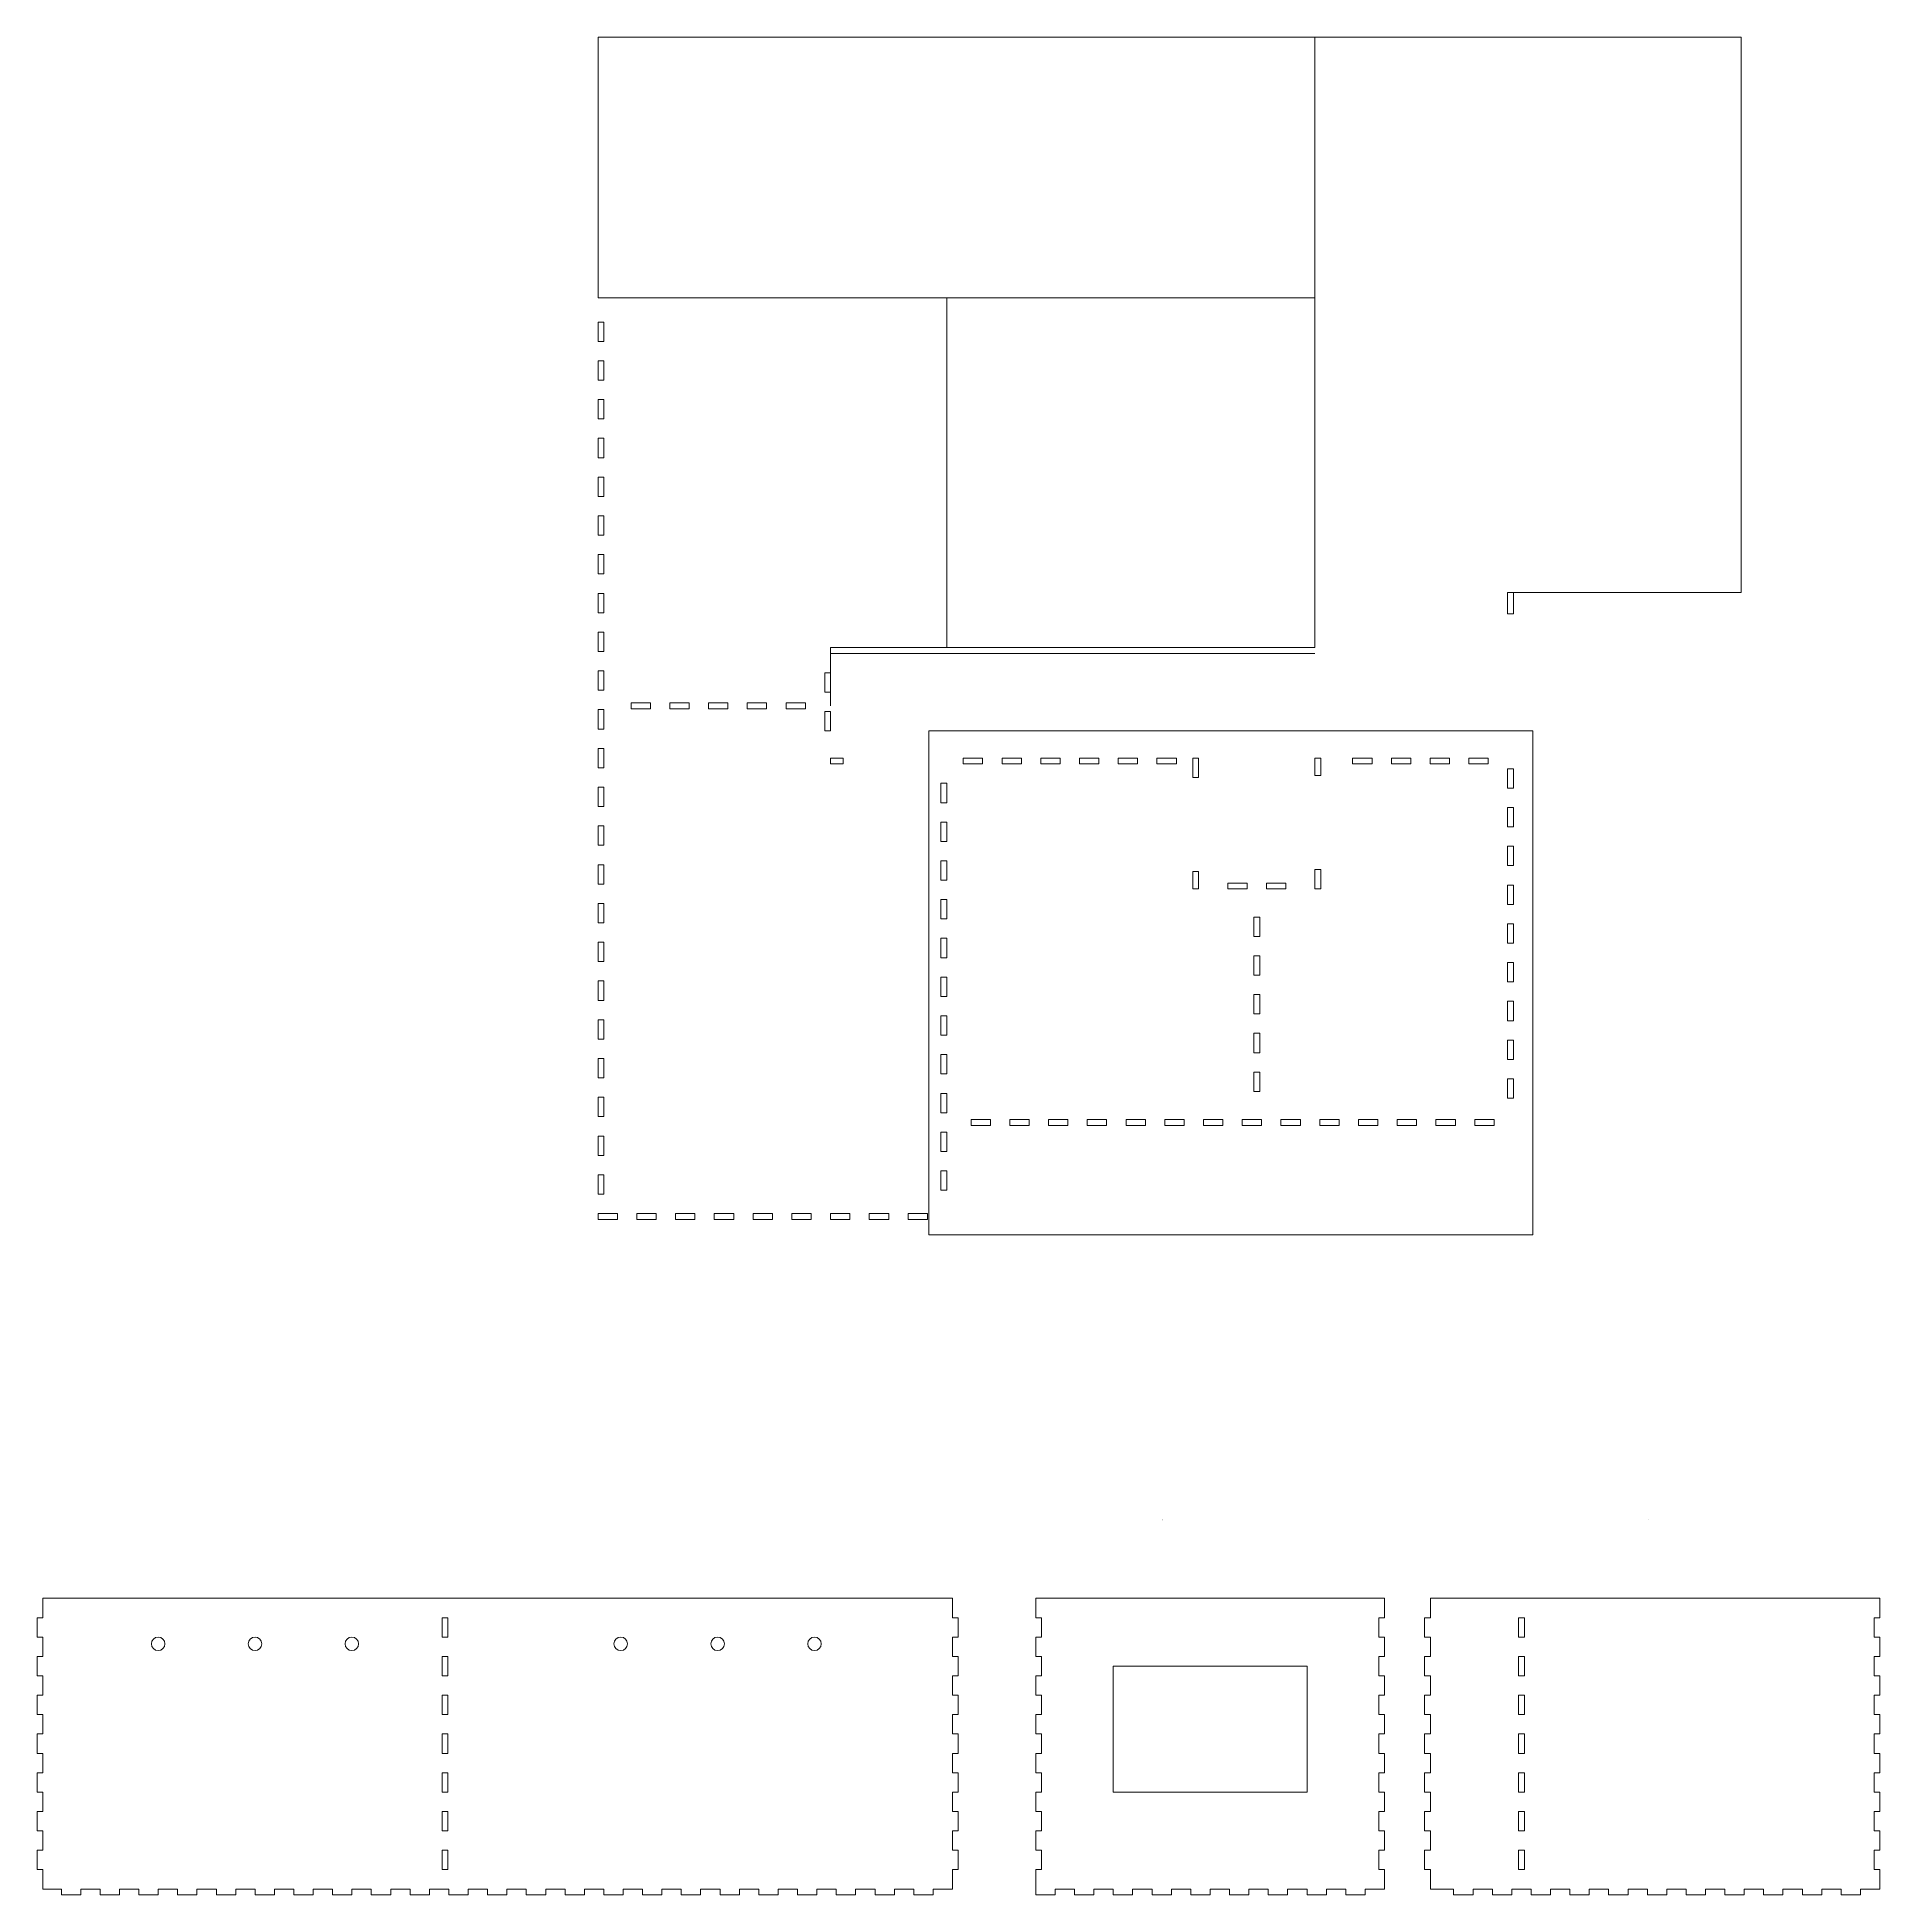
# Model space of a CAD drawing. Header units: millimetres. Extents: x -15307 to -8200, y 7864 to 9694.
# Drawn here: x -12477 to -11526, y 8051 to 9010 of the extents above; entities that cross this region are included whole.
import ezdxf

# ---------------------------------------------------------------- set-up
doc = ezdxf.new("R2010")
doc.units = ezdxf.units.MM
doc.layers.add('A-DETL-THIN', color=151, linetype='Continuous', lineweight=9)
doc.layers.add('G-ANNO-TEXT', color=231, linetype='Continuous', lineweight=9)
doc.styles.add('Arial', font='arial.ttf', dxfattribs={"height": 0.491766})

msp = doc.modelspace()

# ---------------------------------------------------------------- linework, layer by layer
at = {"layer": 'A-DETL-THIN'}
for p, q in [((-11817.26, 9009.97), (-12187.26, 9009.97)), ((-12187.26, 9009.97), (-12187.26, 8875.47)), ((-11817.26, 8694.97), (-11817.26, 9009.97)), ((-11817.26, 9009.97), (-11597.26, 9009.97)), ((-11597.26, 9009.97), (-11597.26, 8723.47)), ((-12187.26, 8875.47), (-11817.26, 8875.47)), ((-12007.26, 8694.97), (-12007.26, 8875.47)), ((-12187.26, 8862.97), (-12184.26, 8862.97)), ((-12187.26, 8852.97), (-12187.26, 8862.97)), ((-12184.26, 8862.97), (-12184.26, 8852.97)), ((-12187.26, 8852.97), (-12184.26, 8852.97)), ((-12187.26, 8842.97), (-12184.26, 8842.97)), ((-12187.26, 8832.97), (-12187.26, 8842.97)), ((-12184.26, 8842.97), (-12184.26, 8832.97)), ((-12187.26, 8832.97), (-12184.26, 8832.97)), ((-12187.26, 8822.97), (-12184.26, 8822.97)), ((-12187.26, 8812.97), (-12187.26, 8822.97)), ((-12184.26, 8822.97), (-12184.26, 8812.97)), ((-12187.26, 8812.97), (-12184.26, 8812.97)), ((-12187.26, 8802.97), (-12184.26, 8802.97)), ((-12187.26, 8792.97), (-12187.26, 8802.97)), ((-12184.26, 8802.97), (-12184.26, 8792.97)), ((-12187.26, 8792.97), (-12184.26, 8792.97)), ((-12187.26, 8782.97), (-12184.26, 8782.97)), ((-12187.26, 8772.97), (-12187.26, 8782.97)), ((-12184.26, 8782.97), (-12184.26, 8772.97)), ((-12187.26, 8772.97), (-12184.26, 8772.97)), ((-12187.26, 8762.97), (-12184.26, 8762.97)), ((-12187.26, 8752.97), (-12187.26, 8762.97)), ((-12184.26, 8762.97), (-12184.26, 8752.97)), ((-12187.26, 8752.97), (-12184.26, 8752.97)), ((-12187.26, 8742.97), (-12184.26, 8742.97)), ((-12187.26, 8732.97), (-12187.26, 8742.97)), ((-12184.26, 8742.97), (-12184.26, 8732.97)), ((-12187.26, 8732.97), (-12184.26, 8732.97)), ((-12187.26, 8722.97), (-12184.26, 8722.97)), ((-12187.26, 8712.97), (-12187.26, 8722.97)), ((-12184.26, 8722.97), (-12184.26, 8712.97)), ((-11717.76, 8723.47), (-11714.76, 8723.47)), ((-11717.76, 8712.47), (-11717.76, 8723.47)), ((-11714.76, 8723.47), (-11597.26, 8723.47)), ((-11714.76, 8723.47), (-11714.76, 8712.47)), ((-12187.26, 8712.97), (-12184.26, 8712.97)), ((-11717.76, 8712.47), (-11714.76, 8712.47)), ((-12187.26, 8702.97), (-12184.26, 8702.97)), ((-12187.26, 8692.97), (-12187.26, 8702.97)), ((-12184.26, 8702.97), (-12184.26, 8692.97)), ((-12067.26, 8664.97), (-12067.26, 8694.97)), ((-12067.26, 8694.97), (-11817.26, 8694.97)), ((-12187.26, 8692.97), (-12184.26, 8692.97)), ((-12067.26, 8691.97), (-11817.26, 8691.97)), ((-12187.26, 8682.97), (-12184.26, 8682.97)), ((-12187.26, 8672.97), (-12187.26, 8682.97)), ((-12184.26, 8682.97), (-12184.26, 8672.97)), ((-12070.26, 8681.97), (-12067.26, 8681.97)), ((-12070.26, 8671.97), (-12070.26, 8681.97)), ((-12067.26, 8681.97), (-12067.26, 8671.97)), ((-12187.26, 8672.97), (-12184.26, 8672.97)), ((-12170.26, 8666.47), (-12170.26, 8663.47)), ((-12170.26, 8666.47), (-12160.26, 8666.47)), ((-12160.26, 8666.47), (-12160.26, 8663.47)), ((-12150.26, 8666.47), (-12150.26, 8663.47)), ((-12150.26, 8666.47), (-12140.26, 8666.47)), ((-12140.26, 8666.47), (-12140.26, 8663.47)), ((-12130.26, 8666.47), (-12130.26, 8663.47)), ((-12130.26, 8666.47), (-12120.26, 8666.47)), ((-12120.26, 8666.47), (-12120.26, 8663.47)), ((-12110.26, 8666.47), (-12110.26, 8663.47)), ((-12110.26, 8666.47), (-12100.26, 8666.47)), ((-12100.26, 8666.47), (-12100.26, 8663.47)), ((-12090.26, 8666.47), (-12090.26, 8663.47)), ((-12090.26, 8666.47), (-12080.26, 8666.47)), ((-12080.26, 8666.47), (-12080.26, 8663.47)), ((-12070.26, 8671.97), (-12067.26, 8671.97)), ((-12187.26, 8662.97), (-12184.26, 8662.97)), ((-12187.26, 8652.97), (-12187.26, 8662.97)), ((-12184.26, 8662.97), (-12184.26, 8652.97)), ((-12160.26, 8663.47), (-12170.26, 8663.47)), ((-12140.26, 8663.47), (-12150.26, 8663.47)), ((-12120.26, 8663.47), (-12130.26, 8663.47)), ((-12100.26, 8663.47), (-12110.26, 8663.47)), ((-12080.26, 8663.47), (-12090.26, 8663.47)), ((-12070.26, 8661.97), (-12067.26, 8661.97)), ((-12070.26, 8651.97), (-12070.26, 8661.97)), ((-12067.26, 8661.97), (-12067.26, 8651.97)), ((-12187.26, 8652.97), (-12184.26, 8652.97)), ((-12070.26, 8651.97), (-12067.26, 8651.97)), ((-12016.49, 8651.97), (-11704.76, 8651.97)), ((-12016.49, 8391.97), (-12016.49, 8651.97)), ((-11704.76, 8651.97), (-11704.76, 8391.97)), ((-12187.26, 8642.97), (-12184.26, 8642.97)), ((-12187.26, 8632.97), (-12187.26, 8642.97)), ((-12184.26, 8642.97), (-12184.26, 8632.97)), ((-12067.26, 8637.97), (-12060.76, 8637.97)), ((-12067.26, 8637.97), (-12067.26, 8634.97)), ((-12060.76, 8637.97), (-12060.76, 8634.97)), ((-11998.76, 8637.97), (-11998.76, 8634.97)), ((-11998.76, 8637.97), (-11988.76, 8637.97)), ((-11988.76, 8637.97), (-11988.76, 8634.97)), ((-11978.76, 8637.97), (-11978.76, 8634.97)), ((-11978.76, 8637.97), (-11968.76, 8637.97)), ((-11968.76, 8637.97), (-11968.76, 8634.97)), ((-11958.76, 8637.97), (-11958.76, 8634.97)), ((-11958.76, 8637.97), (-11948.76, 8637.97)), ((-11948.76, 8637.97), (-11948.76, 8634.97)), ((-11938.76, 8637.97), (-11938.76, 8634.97)), ((-11938.76, 8637.97), (-11928.76, 8637.97)), ((-11928.76, 8637.97), (-11928.76, 8634.97)), ((-11918.76, 8637.97), (-11918.76, 8634.97)), ((-11918.76, 8637.97), (-11908.76, 8637.97)), ((-11908.76, 8637.97), (-11908.76, 8634.97)), ((-11898.76, 8637.97), (-11898.76, 8634.97)), ((-11898.76, 8637.97), (-11888.76, 8637.97)), ((-11888.76, 8637.97), (-11888.76, 8634.97)), ((-11880.26, 8637.97), (-11880.26, 8627.97)), ((-11880.26, 8637.97), (-11877.26, 8637.97)), ((-11877.26, 8637.97), (-11877.26, 8627.97)), ((-11817.26, 8637.97), (-11817.26, 8628.97)), ((-11817.26, 8637.97), (-11814.26, 8637.97)), ((-11814.26, 8637.97), (-11814.26, 8628.97)), ((-11797.76, 8637.97), (-11797.76, 8634.97)), ((-11797.76, 8637.97), (-11787.76, 8637.97)), ((-11787.76, 8637.97), (-11787.76, 8634.97)), ((-11777.76, 8637.97), (-11777.76, 8634.97)), ((-11777.76, 8637.97), (-11767.76, 8637.97)), ((-11767.76, 8637.97), (-11767.76, 8634.97)), ((-11757.76, 8637.97), (-11757.76, 8634.97)), ((-11757.76, 8637.97), (-11747.76, 8637.97)), ((-11747.76, 8637.97), (-11747.76, 8634.97)), ((-11737.76, 8637.97), (-11737.76, 8634.97)), ((-11737.76, 8637.97), (-11727.76, 8637.97)), ((-11727.76, 8637.97), (-11727.76, 8634.97)), ((-12187.26, 8632.97), (-12184.26, 8632.97)), ((-12067.26, 8634.97), (-12060.76, 8634.97)), ((-11988.76, 8634.97), (-11998.76, 8634.97)), ((-11968.76, 8634.97), (-11978.76, 8634.97)), ((-11948.76, 8634.97), (-11958.76, 8634.97)), ((-11928.76, 8634.97), (-11938.76, 8634.97)), ((-11908.76, 8634.97), (-11918.76, 8634.97)), ((-11888.76, 8634.97), (-11898.76, 8634.97)), ((-11880.26, 8627.97), (-11877.26, 8627.97)), ((-11814.26, 8628.97), (-11817.26, 8628.97)), ((-11787.76, 8634.97), (-11797.76, 8634.97)), ((-11767.76, 8634.97), (-11777.76, 8634.97)), ((-11747.76, 8634.97), (-11757.76, 8634.97)), ((-11727.76, 8634.97), (-11737.76, 8634.97)), ((-11717.76, 8632.47), (-11714.76, 8632.47)), ((-11717.76, 8622.47), (-11717.76, 8632.47)), ((-11714.76, 8632.47), (-11714.76, 8622.47)), ((-12187.26, 8622.97), (-12184.26, 8622.97)), ((-12187.26, 8612.97), (-12187.26, 8622.97)), ((-12184.26, 8622.97), (-12184.26, 8612.97)), ((-12010.26, 8624.97), (-12007.26, 8624.97)), ((-12010.26, 8614.97), (-12010.26, 8624.97)), ((-12007.26, 8624.97), (-12007.26, 8614.97)), ((-11717.76, 8622.47), (-11714.76, 8622.47)), ((-12187.26, 8612.97), (-12184.26, 8612.97)), ((-12010.26, 8614.97), (-12007.26, 8614.97)), ((-11717.76, 8612.47), (-11714.76, 8612.47)), ((-11717.76, 8602.47), (-11717.76, 8612.47)), ((-11714.76, 8612.47), (-11714.76, 8602.47)), ((-12187.26, 8602.97), (-12184.26, 8602.97)), ((-12187.26, 8592.97), (-12187.26, 8602.97)), ((-12184.26, 8602.97), (-12184.26, 8592.97)), ((-12010.26, 8604.97), (-12007.26, 8604.97)), ((-12010.26, 8594.97), (-12010.26, 8604.97)), ((-12007.26, 8604.97), (-12007.26, 8594.97)), ((-11717.76, 8602.47), (-11714.76, 8602.47)), ((-12187.26, 8592.97), (-12184.26, 8592.97)), ((-12010.26, 8594.97), (-12007.26, 8594.97)), ((-11717.76, 8592.47), (-11714.76, 8592.47)), ((-11717.76, 8582.47), (-11717.76, 8592.47)), ((-11714.76, 8592.47), (-11714.76, 8582.47)), ((-12187.26, 8582.97), (-12184.26, 8582.97)), ((-12187.26, 8572.97), (-12187.26, 8582.97)), ((-12184.26, 8582.97), (-12184.26, 8572.97)), ((-12010.26, 8584.97), (-12007.26, 8584.97)), ((-12010.26, 8574.97), (-12010.26, 8584.97)), ((-12007.26, 8584.97), (-12007.26, 8574.97)), ((-11880.26, 8570.47), (-11880.26, 8579.47)), ((-11880.26, 8579.47), (-11877.26, 8579.47)), ((-11877.26, 8579.47), (-11877.26, 8570.47)), ((-11814.26, 8580.47), (-11817.26, 8580.47)), ((-11817.26, 8580.47), (-11817.26, 8570.47)), ((-11814.26, 8570.47), (-11814.26, 8580.47)), ((-11717.76, 8582.47), (-11714.76, 8582.47)), ((-12187.26, 8572.97), (-12184.26, 8572.97)), ((-12010.26, 8574.97), (-12007.26, 8574.97)), ((-11877.26, 8570.47), (-11880.26, 8570.47)), ((-11862.26, 8573.47), (-11862.26, 8570.47)), ((-11862.26, 8573.47), (-11852.26, 8573.47)), ((-11852.26, 8570.47), (-11862.26, 8570.47)), ((-11852.26, 8573.47), (-11852.26, 8570.47)), ((-11842.26, 8573.47), (-11842.26, 8570.47)), ((-11842.26, 8573.47), (-11832.26, 8573.47)), ((-11832.26, 8570.47), (-11842.26, 8570.47)), ((-11832.26, 8573.47), (-11832.26, 8570.47)), ((-11817.26, 8570.47), (-11814.26, 8570.47)), ((-11717.76, 8572.47), (-11714.76, 8572.47)), ((-11717.76, 8562.47), (-11717.76, 8572.47)), ((-11714.76, 8572.47), (-11714.76, 8562.47)), ((-12187.26, 8562.97), (-12184.26, 8562.97)), ((-12187.26, 8552.97), (-12187.26, 8562.97)), ((-12184.26, 8562.97), (-12184.26, 8552.97)), ((-12010.26, 8564.97), (-12007.26, 8564.97)), ((-12010.26, 8554.97), (-12010.26, 8564.97)), ((-12007.26, 8564.97), (-12007.26, 8554.97)), ((-11717.76, 8562.47), (-11714.76, 8562.47)), ((-12187.26, 8552.97), (-12184.26, 8552.97)), ((-12010.26, 8554.97), (-12007.26, 8554.97)), ((-11848.76, 8555.97), (-11845.76, 8555.97)), ((-11848.76, 8545.97), (-11848.76, 8555.97)), ((-11845.76, 8555.97), (-11845.76, 8545.97)), ((-11717.76, 8552.47), (-11714.76, 8552.47)), ((-11717.76, 8542.47), (-11717.76, 8552.47)), ((-11714.76, 8552.47), (-11714.76, 8542.47)), ((-12187.26, 8542.97), (-12184.26, 8542.97)), ((-12187.26, 8532.97), (-12187.26, 8542.97)), ((-12184.26, 8542.97), (-12184.26, 8532.97)), ((-12010.26, 8544.97), (-12007.26, 8544.97)), ((-12010.26, 8534.97), (-12010.26, 8544.97)), ((-12007.26, 8544.97), (-12007.26, 8534.97)), ((-11848.76, 8545.97), (-11845.76, 8545.97)), ((-11717.76, 8542.47), (-11714.76, 8542.47)), ((-12187.26, 8532.97), (-12184.26, 8532.97)), ((-12010.26, 8534.97), (-12007.26, 8534.97)), ((-11848.76, 8535.97), (-11845.76, 8535.97)), ((-11848.76, 8525.97), (-11848.76, 8535.97)), ((-11845.76, 8535.97), (-11845.76, 8525.97)), ((-11717.76, 8532.47), (-11714.76, 8532.47)), ((-11717.76, 8522.47), (-11717.76, 8532.47)), ((-11714.76, 8532.47), (-11714.76, 8522.47)), ((-12187.26, 8522.97), (-12184.26, 8522.97)), ((-12187.26, 8512.97), (-12187.26, 8522.97)), ((-12184.26, 8522.97), (-12184.26, 8512.97)), ((-12010.26, 8524.97), (-12007.26, 8524.97)), ((-12010.26, 8514.97), (-12010.26, 8524.97)), ((-12007.26, 8524.97), (-12007.26, 8514.97)), ((-11848.76, 8525.97), (-11845.76, 8525.97)), ((-11717.76, 8522.47), (-11714.76, 8522.47)), ((-12187.26, 8512.97), (-12184.26, 8512.97)), ((-12010.26, 8514.97), (-12007.26, 8514.97)), ((-11848.76, 8515.97), (-11845.76, 8515.97)), ((-11848.76, 8505.97), (-11848.76, 8515.97)), ((-11845.76, 8515.97), (-11845.76, 8505.97)), ((-11717.76, 8512.47), (-11714.76, 8512.47)), ((-11717.76, 8502.47), (-11717.76, 8512.47)), ((-11714.76, 8512.47), (-11714.76, 8502.47)), ((-12187.26, 8502.97), (-12184.26, 8502.97)), ((-12187.26, 8492.97), (-12187.26, 8502.97)), ((-12184.26, 8502.97), (-12184.26, 8492.97)), ((-12010.26, 8504.97), (-12007.26, 8504.97)), ((-12010.26, 8494.97), (-12010.26, 8504.97)), ((-12007.26, 8504.97), (-12007.26, 8494.97)), ((-11848.76, 8505.97), (-11845.76, 8505.97)), ((-11717.76, 8502.47), (-11714.76, 8502.47)), ((-12187.26, 8492.97), (-12184.26, 8492.97)), ((-12010.26, 8494.97), (-12007.26, 8494.97)), ((-11848.76, 8495.97), (-11845.76, 8495.97)), ((-11848.76, 8485.97), (-11848.76, 8495.97)), ((-11845.76, 8495.97), (-11845.76, 8485.97)), ((-12010.26, 8484.97), (-12007.26, 8484.97)), ((-12010.26, 8474.97), (-12010.26, 8484.97)), ((-12007.26, 8484.97), (-12007.26, 8474.97)), ((-11848.76, 8485.97), (-11845.76, 8485.97)), ((-11717.76, 8492.47), (-11714.76, 8492.47)), ((-11717.76, 8482.47), (-11717.76, 8492.47)), ((-11714.76, 8492.47), (-11714.76, 8482.47)), ((-12187.26, 8482.97), (-12184.26, 8482.97)), ((-12187.26, 8472.97), (-12187.26, 8482.97)), ((-12184.26, 8482.97), (-12184.26, 8472.97)), ((-12010.26, 8474.97), (-12007.26, 8474.97)), ((-11848.76, 8475.97), (-11845.76, 8475.97)), ((-11848.76, 8465.97), (-11848.76, 8475.97)), ((-11845.76, 8475.97), (-11845.76, 8465.97)), ((-11717.76, 8482.47), (-11714.76, 8482.47)), ((-12187.26, 8472.97), (-12184.26, 8472.97)), ((-12010.26, 8464.97), (-12007.26, 8464.97)), ((-12010.26, 8454.97), (-12010.26, 8464.97)), ((-12007.26, 8464.97), (-12007.26, 8454.97)), ((-11848.76, 8465.97), (-11845.76, 8465.97)), ((-11717.76, 8472.47), (-11714.76, 8472.47)), ((-11717.76, 8462.47), (-11717.76, 8472.47)), ((-11714.76, 8472.47), (-11714.76, 8462.47)), ((-12187.26, 8462.97), (-12184.26, 8462.97)), ((-12187.26, 8452.97), (-12187.26, 8462.97)), ((-12184.26, 8462.97), (-12184.26, 8452.97)), ((-12010.26, 8454.97), (-12007.26, 8454.97)), ((-11717.76, 8462.47), (-11714.76, 8462.47)), ((-12187.26, 8452.97), (-12184.26, 8452.97)), ((-12010.26, 8444.97), (-12007.26, 8444.97)), ((-12010.26, 8434.97), (-12010.26, 8444.97)), ((-12007.26, 8444.97), (-12007.26, 8434.97)), ((-11994.76, 8451.47), (-11994.76, 8448.47)), ((-11994.76, 8451.47), (-11984.76, 8451.47)), ((-11984.76, 8448.47), (-11994.76, 8448.47)), ((-11984.76, 8451.47), (-11984.76, 8448.47)), ((-11974.76, 8451.47), (-11974.76, 8448.47)), ((-11974.76, 8451.47), (-11964.76, 8451.47)), ((-11964.76, 8448.47), (-11974.76, 8448.47)), ((-11964.76, 8451.47), (-11964.76, 8448.47)), ((-11954.76, 8451.47), (-11954.76, 8448.47)), ((-11954.76, 8451.47), (-11944.76, 8451.47)), ((-11944.76, 8448.47), (-11954.76, 8448.47)), ((-11944.76, 8451.47), (-11944.76, 8448.47)), ((-11934.76, 8451.47), (-11934.76, 8448.47)), ((-11934.76, 8451.47), (-11924.76, 8451.47)), ((-11924.76, 8448.47), (-11934.76, 8448.47)), ((-11924.76, 8451.47), (-11924.76, 8448.47)), ((-11914.76, 8451.47), (-11914.76, 8448.47)), ((-11914.76, 8451.47), (-11904.76, 8451.47)), ((-11904.76, 8448.47), (-11914.76, 8448.47)), ((-11904.76, 8451.47), (-11904.76, 8448.47)), ((-11894.76, 8451.47), (-11894.76, 8448.47)), ((-11894.76, 8451.47), (-11884.76, 8451.47)), ((-11884.76, 8448.47), (-11894.76, 8448.47)), ((-11884.76, 8451.47), (-11884.76, 8448.47)), ((-11874.76, 8451.47), (-11874.76, 8448.47)), ((-11874.76, 8451.47), (-11864.76, 8451.47)), ((-11864.76, 8448.47), (-11874.76, 8448.47)), ((-11864.76, 8451.47), (-11864.76, 8448.47)), ((-11854.76, 8451.47), (-11854.76, 8448.47)), ((-11854.76, 8451.47), (-11844.76, 8451.47)), ((-11844.76, 8448.47), (-11854.76, 8448.47)), ((-11844.76, 8451.47), (-11844.76, 8448.47)), ((-11834.76, 8451.47), (-11834.76, 8448.47)), ((-11834.76, 8451.47), (-11824.76, 8451.47)), ((-11824.76, 8448.47), (-11834.76, 8448.47)), ((-11824.76, 8451.47), (-11824.76, 8448.47)), ((-11814.76, 8451.47), (-11814.76, 8448.47)), ((-11814.76, 8451.47), (-11804.76, 8451.47)), ((-11804.76, 8448.47), (-11814.76, 8448.47)), ((-11804.76, 8451.47), (-11804.76, 8448.47)), ((-11794.76, 8451.47), (-11794.76, 8448.47)), ((-11794.76, 8451.47), (-11784.76, 8451.47)), ((-11784.76, 8448.47), (-11794.76, 8448.47)), ((-11784.76, 8451.47), (-11784.76, 8448.47)), ((-11774.76, 8451.47), (-11774.76, 8448.47)), ((-11774.76, 8451.47), (-11764.76, 8451.47)), ((-11764.76, 8448.47), (-11774.76, 8448.47)), ((-11764.76, 8451.47), (-11764.76, 8448.47)), ((-11754.76, 8451.47), (-11754.76, 8448.47)), ((-11754.76, 8451.47), (-11744.76, 8451.47)), ((-11744.76, 8448.47), (-11754.76, 8448.47)), ((-11744.76, 8451.47), (-11744.76, 8448.47)), ((-11734.76, 8451.47), (-11734.76, 8448.47)), ((-11734.76, 8451.47), (-11724.76, 8451.47)), ((-11724.76, 8448.47), (-11734.76, 8448.47)), ((-11724.76, 8451.47), (-11724.76, 8448.47)), ((-12187.26, 8442.97), (-12184.26, 8442.97)), ((-12187.26, 8432.97), (-12187.26, 8442.97)), ((-12184.26, 8442.97), (-12184.26, 8432.97)), ((-12187.26, 8432.97), (-12184.26, 8432.97)), ((-12010.26, 8434.97), (-12007.26, 8434.97)), ((-12187.26, 8422.97), (-12184.26, 8422.97)), ((-12187.26, 8412.97), (-12187.26, 8422.97)), ((-12184.26, 8422.97), (-12184.26, 8412.97)), ((-12010.26, 8424.97), (-12007.26, 8424.97)), ((-12010.26, 8414.97), (-12010.26, 8424.97)), ((-12007.26, 8424.97), (-12007.26, 8414.97)), ((-12187.26, 8412.97), (-12184.26, 8412.97)), ((-12010.26, 8414.97), (-12007.26, 8414.97)), ((-12187.26, 8402.97), (-12187.26, 8399.97)), ((-12187.26, 8402.97), (-12177.26, 8402.97)), ((-12177.26, 8399.97), (-12187.26, 8399.97)), ((-12177.26, 8402.97), (-12177.26, 8399.97)), ((-12167.26, 8402.97), (-12167.26, 8399.97)), ((-12167.26, 8402.97), (-12157.26, 8402.97)), ((-12157.26, 8399.97), (-12167.26, 8399.97)), ((-12157.26, 8402.97), (-12157.26, 8399.97)), ((-12147.26, 8402.97), (-12147.26, 8399.97)), ((-12147.26, 8402.97), (-12137.26, 8402.97)), ((-12137.26, 8399.97), (-12147.26, 8399.97)), ((-12137.26, 8402.97), (-12137.26, 8399.97)), ((-12127.26, 8402.97), (-12127.26, 8399.97)), ((-12127.26, 8402.97), (-12117.26, 8402.97)), ((-12117.26, 8399.97), (-12127.26, 8399.97)), ((-12117.26, 8402.97), (-12117.26, 8399.97)), ((-12107.26, 8402.97), (-12107.26, 8399.97)), ((-12107.26, 8402.97), (-12097.26, 8402.97)), ((-12097.26, 8399.97), (-12107.26, 8399.97)), ((-12097.26, 8402.97), (-12097.26, 8399.97)), ((-12087.26, 8402.97), (-12087.26, 8399.97)), ((-12087.26, 8402.97), (-12077.26, 8402.97)), ((-12077.26, 8399.97), (-12087.26, 8399.97)), ((-12077.26, 8402.97), (-12077.26, 8399.97)), ((-12067.26, 8402.97), (-12067.26, 8399.97)), ((-12067.26, 8402.97), (-12057.26, 8402.97)), ((-12057.26, 8399.97), (-12067.26, 8399.97)), ((-12057.26, 8402.97), (-12057.26, 8399.97)), ((-12047.26, 8402.97), (-12047.26, 8399.97)), ((-12047.26, 8402.97), (-12037.26, 8402.97)), ((-12037.26, 8399.97), (-12047.26, 8399.97)), ((-12037.26, 8402.97), (-12037.26, 8399.97)), ((-12027.26, 8402.97), (-12027.26, 8399.97)), ((-12027.26, 8402.97), (-12017.26, 8402.97)), ((-12017.26, 8399.97), (-12027.26, 8399.97)), ((-12017.26, 8402.97), (-12017.26, 8399.97)), ((-11704.76, 8391.97), (-12016.49, 8391.97)), ((-12473.82, 8204.42), (-12473.82, 8194.42)), ((-12004.32, 8204.42), (-12473.82, 8204.42)), ((-12473.82, 8194.42), (-12473.82, 8204.42)), ((-12004.32, 8204.42), (-12004.32, 8194.42)), ((-12004.32, 8194.42), (-12004.32, 8204.42)), ((-11961.32, 8204.42), (-11781.32, 8204.42)), ((-11961.32, 8204.42), (-11961.32, 8194.42)), ((-11961.32, 8194.42), (-11961.32, 8204.42)), ((-11781.32, 8204.42), (-11781.32, 8194.42)), ((-11781.32, 8194.42), (-11781.32, 8204.42)), ((-11757.63, 8204.42), (-11757.63, 8194.42)), ((-11525.63, 8204.42), (-11757.63, 8204.42)), ((-11757.63, 8194.42), (-11757.63, 8204.42)), ((-11525.63, 8204.42), (-11525.63, 8194.42)), ((-11525.63, 8194.42), (-11525.63, 8204.42)), ((-12473.82, 8194.42), (-12476.82, 8194.42)), ((-12476.82, 8194.42), (-12476.82, 8184.42)), ((-12264.82, 8194.42), (-12267.82, 8194.42)), ((-12267.82, 8194.42), (-12267.82, 8184.42)), ((-12264.82, 8194.42), (-12264.82, 8184.42)), ((-12004.32, 8194.42), (-12001.32, 8194.42)), ((-12001.32, 8194.42), (-12001.32, 8184.42)), ((-11961.32, 8194.42), (-11958.32, 8194.42)), ((-11958.32, 8194.42), (-11958.32, 8184.42)), ((-11781.32, 8194.42), (-11784.32, 8194.42)), ((-11784.32, 8194.42), (-11784.32, 8184.42)), ((-11757.63, 8194.42), (-11760.63, 8194.42)), ((-11760.63, 8194.42), (-11760.63, 8184.42)), ((-11709.13, 8194.42), (-11712.13, 8194.42)), ((-11712.13, 8194.42), (-11712.13, 8184.42)), ((-11709.13, 8194.42), (-11709.13, 8184.42)), ((-11525.63, 8194.42), (-11528.63, 8194.42)), ((-11528.63, 8194.42), (-11528.63, 8184.42)), ((-12473.82, 8184.42), (-12476.82, 8184.42)), ((-12473.82, 8174.42), (-12473.82, 8184.42)), ((-12264.82, 8184.42), (-12267.82, 8184.42)), ((-12004.32, 8184.42), (-12001.32, 8184.42)), ((-12004.32, 8174.42), (-12004.32, 8184.42)), ((-11961.32, 8184.42), (-11958.32, 8184.42)), ((-11961.32, 8174.42), (-11961.32, 8184.42)), ((-11781.32, 8184.42), (-11784.32, 8184.42)), ((-11781.32, 8174.42), (-11781.32, 8184.42)), ((-11757.63, 8184.42), (-11760.63, 8184.42)), ((-11757.63, 8174.42), (-11757.63, 8184.42)), ((-11709.13, 8184.42), (-11712.13, 8184.42)), ((-11525.63, 8184.42), (-11528.63, 8184.42)), ((-11525.63, 8174.42), (-11525.63, 8184.42)), ((-12473.82, 8174.42), (-12476.82, 8174.42)), ((-12476.82, 8174.42), (-12476.82, 8164.42)), ((-12264.82, 8174.42), (-12267.82, 8174.42)), ((-12267.82, 8174.42), (-12267.82, 8164.42)), ((-12264.82, 8174.42), (-12264.82, 8164.42)), ((-12004.32, 8174.42), (-12001.32, 8174.42)), ((-12001.32, 8174.42), (-12001.32, 8164.42)), ((-11961.32, 8174.42), (-11958.32, 8174.42)), ((-11958.32, 8174.42), (-11958.32, 8164.42)), ((-11821.32, 8169.42), (-11921.32, 8169.42)), ((-11921.32, 8169.42), (-11921.32, 8104.42)), ((-11821.32, 8104.42), (-11821.32, 8169.42)), ((-11781.32, 8174.42), (-11784.32, 8174.42)), ((-11784.32, 8174.42), (-11784.32, 8164.42)), ((-11757.63, 8174.42), (-11760.63, 8174.42)), ((-11760.63, 8174.42), (-11760.63, 8164.42)), ((-11709.13, 8174.42), (-11712.13, 8174.42)), ((-11712.13, 8174.42), (-11712.13, 8164.42)), ((-11709.13, 8174.42), (-11709.13, 8164.42)), ((-11525.63, 8174.42), (-11528.63, 8174.42)), ((-11528.63, 8174.42), (-11528.63, 8164.42)), ((-12473.82, 8164.42), (-12476.82, 8164.42)), ((-12473.82, 8154.42), (-12473.82, 8164.42)), ((-12264.82, 8164.42), (-12267.82, 8164.42)), ((-12004.32, 8164.42), (-12001.32, 8164.42)), ((-12004.32, 8154.42), (-12004.32, 8164.42)), ((-11961.32, 8164.42), (-11958.32, 8164.42)), ((-11961.32, 8154.42), (-11961.32, 8164.42)), ((-11781.32, 8164.42), (-11784.32, 8164.42)), ((-11781.32, 8154.42), (-11781.32, 8164.42)), ((-11757.63, 8164.42), (-11760.63, 8164.42)), ((-11757.63, 8154.42), (-11757.63, 8164.42)), ((-11709.13, 8164.42), (-11712.13, 8164.42)), ((-11525.63, 8164.42), (-11528.63, 8164.42)), ((-11525.63, 8154.42), (-11525.63, 8164.42)), ((-12473.82, 8154.42), (-12476.82, 8154.42)), ((-12476.82, 8154.42), (-12476.82, 8144.42)), ((-12264.82, 8154.42), (-12267.82, 8154.42)), ((-12267.82, 8154.42), (-12267.82, 8144.42)), ((-12264.82, 8154.42), (-12264.82, 8144.42)), ((-12004.32, 8154.42), (-12001.32, 8154.42)), ((-12001.32, 8154.42), (-12001.32, 8144.42)), ((-11961.32, 8154.42), (-11958.32, 8154.42)), ((-11958.32, 8154.42), (-11958.32, 8144.42)), ((-11781.32, 8154.42), (-11784.32, 8154.42)), ((-11784.32, 8154.42), (-11784.32, 8144.42)), ((-11757.63, 8154.42), (-11760.63, 8154.42)), ((-11760.63, 8154.42), (-11760.63, 8144.42)), ((-11709.13, 8154.42), (-11712.13, 8154.42)), ((-11712.13, 8154.42), (-11712.13, 8144.42)), ((-11709.13, 8154.42), (-11709.13, 8144.42)), ((-11525.63, 8154.42), (-11528.63, 8154.42)), ((-11528.63, 8154.42), (-11528.63, 8144.42)), ((-12473.82, 8144.42), (-12476.82, 8144.42)), ((-12473.82, 8134.42), (-12473.82, 8144.42)), ((-12264.82, 8144.42), (-12267.82, 8144.42)), ((-12004.32, 8144.42), (-12001.32, 8144.42)), ((-12004.32, 8134.42), (-12004.32, 8144.42)), ((-11961.32, 8144.42), (-11958.32, 8144.42)), ((-11961.32, 8134.42), (-11961.32, 8144.42)), ((-11781.32, 8144.42), (-11784.32, 8144.42)), ((-11781.32, 8134.42), (-11781.32, 8144.42)), ((-11757.63, 8144.42), (-11760.63, 8144.42)), ((-11757.63, 8134.42), (-11757.63, 8144.42)), ((-11709.13, 8144.42), (-11712.13, 8144.42)), ((-11525.63, 8144.42), (-11528.63, 8144.42)), ((-11525.63, 8134.42), (-11525.63, 8144.42)), ((-12473.82, 8134.42), (-12476.82, 8134.42)), ((-12476.82, 8134.42), (-12476.82, 8124.42)), ((-12264.82, 8134.42), (-12267.82, 8134.42)), ((-12267.82, 8134.42), (-12267.82, 8124.42)), ((-12264.82, 8134.42), (-12264.82, 8124.42)), ((-12004.32, 8134.42), (-12001.32, 8134.42)), ((-12001.32, 8134.42), (-12001.32, 8124.42)), ((-11961.32, 8134.42), (-11958.32, 8134.42)), ((-11958.32, 8134.42), (-11958.32, 8124.42)), ((-11781.32, 8134.42), (-11784.32, 8134.42)), ((-11784.32, 8134.42), (-11784.32, 8124.42)), ((-11757.63, 8134.42), (-11760.63, 8134.42)), ((-11760.63, 8134.42), (-11760.63, 8124.42)), ((-11709.13, 8134.42), (-11712.13, 8134.42)), ((-11712.13, 8134.42), (-11712.13, 8124.42)), ((-11709.13, 8134.42), (-11709.13, 8124.42)), ((-11525.63, 8134.42), (-11528.63, 8134.42)), ((-11528.63, 8134.42), (-11528.63, 8124.42)), ((-12473.82, 8124.42), (-12476.82, 8124.42)), ((-12473.82, 8114.42), (-12473.82, 8124.42)), ((-12264.82, 8124.42), (-12267.82, 8124.42)), ((-12004.32, 8124.42), (-12001.32, 8124.42)), ((-12004.32, 8114.42), (-12004.32, 8124.42)), ((-11961.32, 8124.42), (-11958.32, 8124.42)), ((-11961.32, 8114.42), (-11961.32, 8124.42)), ((-11781.32, 8124.42), (-11784.32, 8124.42)), ((-11781.32, 8114.42), (-11781.32, 8124.42)), ((-11757.63, 8124.42), (-11760.63, 8124.42)), ((-11757.63, 8114.42), (-11757.63, 8124.42)), ((-11709.13, 8124.42), (-11712.13, 8124.42)), ((-11525.63, 8124.42), (-11528.63, 8124.42)), ((-11525.63, 8114.42), (-11525.63, 8124.42)), ((-12473.82, 8114.42), (-12476.82, 8114.42)), ((-12476.82, 8114.42), (-12476.82, 8104.42)), ((-12264.82, 8114.42), (-12267.82, 8114.42)), ((-12267.82, 8114.42), (-12267.82, 8104.42)), ((-12264.82, 8114.42), (-12264.82, 8104.42)), ((-12004.32, 8114.42), (-12001.32, 8114.42)), ((-12001.32, 8114.42), (-12001.32, 8104.42)), ((-11961.32, 8114.42), (-11958.32, 8114.42)), ((-11958.32, 8114.42), (-11958.32, 8104.42)), ((-11781.32, 8114.42), (-11784.32, 8114.42)), ((-11784.32, 8114.42), (-11784.32, 8104.42)), ((-11757.63, 8114.42), (-11760.63, 8114.42)), ((-11760.63, 8114.42), (-11760.63, 8104.42)), ((-11709.13, 8114.42), (-11712.13, 8114.42)), ((-11712.13, 8114.42), (-11712.13, 8104.42)), ((-11709.13, 8114.42), (-11709.13, 8104.42)), ((-11525.63, 8114.42), (-11528.63, 8114.42)), ((-11528.63, 8114.42), (-11528.63, 8104.42)), ((-12473.82, 8104.42), (-12476.82, 8104.42)), ((-12473.82, 8094.42), (-12473.82, 8104.42)), ((-12264.82, 8104.42), (-12267.82, 8104.42)), ((-12004.32, 8104.42), (-12001.32, 8104.42)), ((-12004.32, 8094.42), (-12004.32, 8104.42)), ((-11961.32, 8104.42), (-11958.32, 8104.42)), ((-11961.32, 8094.42), (-11961.32, 8104.42)), ((-11921.32, 8104.42), (-11821.32, 8104.42)), ((-11781.32, 8104.42), (-11784.32, 8104.42)), ((-11781.32, 8094.42), (-11781.32, 8104.42)), ((-11757.63, 8104.42), (-11760.63, 8104.42)), ((-11757.63, 8094.42), (-11757.63, 8104.42)), ((-11709.13, 8104.42), (-11712.13, 8104.42)), ((-11525.63, 8104.42), (-11528.63, 8104.42)), ((-11525.63, 8094.42), (-11525.63, 8104.42)), ((-12473.82, 8094.42), (-12476.82, 8094.42)), ((-12476.82, 8094.42), (-12476.82, 8084.42)), ((-12264.82, 8094.42), (-12267.82, 8094.42)), ((-12267.82, 8094.42), (-12267.82, 8084.42)), ((-12264.82, 8094.42), (-12264.82, 8084.42)), ((-12004.32, 8094.42), (-12001.32, 8094.42)), ((-12001.32, 8094.42), (-12001.32, 8084.42)), ((-11961.32, 8094.42), (-11958.32, 8094.42)), ((-11958.32, 8094.42), (-11958.32, 8084.42)), ((-11781.32, 8094.42), (-11784.32, 8094.42)), ((-11784.32, 8094.42), (-11784.32, 8084.42)), ((-11757.63, 8094.42), (-11760.63, 8094.42)), ((-11760.63, 8094.42), (-11760.63, 8084.42)), ((-11709.13, 8094.42), (-11712.13, 8094.42)), ((-11712.13, 8094.42), (-11712.13, 8084.42)), ((-11709.13, 8094.42), (-11709.13, 8084.42)), ((-11525.63, 8094.42), (-11528.63, 8094.42)), ((-11528.63, 8094.42), (-11528.63, 8084.42)), ((-12473.82, 8084.42), (-12476.82, 8084.42)), ((-12473.82, 8074.42), (-12473.82, 8084.42)), ((-12264.82, 8084.42), (-12267.82, 8084.42)), ((-12004.32, 8084.42), (-12001.32, 8084.42)), ((-12004.32, 8074.42), (-12004.32, 8084.42)), ((-11961.32, 8084.42), (-11958.32, 8084.42)), ((-11961.32, 8074.42), (-11961.32, 8084.42)), ((-11781.32, 8084.42), (-11784.32, 8084.42)), ((-11781.32, 8074.42), (-11781.32, 8084.42)), ((-11757.63, 8084.42), (-11760.63, 8084.42)), ((-11757.63, 8074.42), (-11757.63, 8084.42)), ((-11709.13, 8084.42), (-11712.13, 8084.42)), ((-11525.63, 8084.42), (-11528.63, 8084.42)), ((-11525.63, 8074.42), (-11525.63, 8084.42)), ((-12473.82, 8074.42), (-12476.82, 8074.42)), ((-12476.82, 8074.42), (-12476.82, 8064.42)), ((-12264.82, 8074.42), (-12267.82, 8074.42)), ((-12267.82, 8074.42), (-12267.82, 8064.42)), ((-12264.82, 8074.42), (-12264.82, 8064.42)), ((-12004.32, 8074.42), (-12001.32, 8074.42)), ((-12001.32, 8074.42), (-12001.32, 8064.42)), ((-11961.32, 8074.42), (-11958.32, 8074.42)), ((-11958.32, 8074.42), (-11958.32, 8064.42)), ((-11781.32, 8074.42), (-11784.32, 8074.42)), ((-11784.32, 8074.42), (-11784.32, 8064.42)), ((-11757.63, 8074.42), (-11760.63, 8074.42)), ((-11760.63, 8074.42), (-11760.63, 8064.42)), ((-11709.13, 8074.42), (-11712.13, 8074.42)), ((-11712.13, 8074.42), (-11712.13, 8064.42)), ((-11709.13, 8074.42), (-11709.13, 8064.42)), ((-11525.63, 8074.42), (-11528.63, 8074.42)), ((-11528.63, 8074.42), (-11528.63, 8064.42)), ((-12473.82, 8064.42), (-12476.82, 8064.42)), ((-12473.82, 8054.42), (-12473.82, 8064.42)), ((-12264.82, 8064.42), (-12267.82, 8064.42)), ((-12004.32, 8054.42), (-12004.32, 8064.42)), ((-12004.32, 8064.42), (-12001.32, 8064.42)), ((-11961.32, 8051.42), (-11961.32, 8064.42)), ((-11961.32, 8064.42), (-11958.32, 8064.42)), ((-11781.32, 8064.42), (-11784.32, 8064.42)), ((-11781.32, 8054.42), (-11781.32, 8064.42)), ((-11757.63, 8064.42), (-11760.63, 8064.42)), ((-11757.63, 8054.42), (-11757.63, 8064.42)), ((-11709.13, 8064.42), (-11712.13, 8064.42)), ((-11525.63, 8064.42), (-11528.63, 8064.42)), ((-11525.63, 8054.42), (-11525.63, 8064.42)), ((-12473.82, 8054.42), (-12464.32, 8054.42)), ((-12464.32, 8054.42), (-12464.32, 8051.42)), ((-12454.32, 8054.42), (-12454.32, 8051.42)), ((-12454.32, 8054.42), (-12444.32, 8054.42)), ((-12444.32, 8054.42), (-12444.32, 8051.42)), ((-12434.32, 8054.42), (-12434.32, 8051.42)), ((-12434.32, 8054.42), (-12424.32, 8054.42)), ((-12424.32, 8054.42), (-12424.32, 8051.42)), ((-12414.32, 8054.42), (-12414.32, 8051.42)), ((-12414.32, 8054.42), (-12404.32, 8054.42)), ((-12404.32, 8054.42), (-12404.32, 8051.42)), ((-12394.32, 8054.42), (-12394.32, 8051.42)), ((-12394.32, 8054.42), (-12384.32, 8054.42)), ((-12384.32, 8054.42), (-12384.32, 8051.42)), ((-12374.32, 8054.42), (-12374.32, 8051.42)), ((-12374.32, 8054.42), (-12364.32, 8054.42)), ((-12364.32, 8054.42), (-12364.32, 8051.42)), ((-12354.32, 8054.42), (-12344.32, 8054.42)), ((-12354.32, 8054.42), (-12354.32, 8051.42)), ((-12344.32, 8054.42), (-12344.32, 8051.42)), ((-12334.32, 8054.42), (-12324.32, 8054.42)), ((-12334.32, 8054.42), (-12334.32, 8051.42)), ((-12324.32, 8054.42), (-12324.32, 8051.42)), ((-12314.32, 8054.42), (-12314.32, 8051.42)), ((-12314.32, 8054.42), (-12304.32, 8054.42)), ((-12304.32, 8054.42), (-12304.32, 8051.42)), ((-12294.32, 8054.42), (-12294.32, 8051.42)), ((-12294.32, 8054.42), (-12284.32, 8054.42)), ((-12284.32, 8054.42), (-12284.32, 8051.42)), ((-12274.32, 8054.42), (-12274.32, 8051.42)), ((-12274.32, 8054.42), (-12264.32, 8054.42)), ((-12264.32, 8054.42), (-12264.32, 8051.42)), ((-12254.32, 8054.42), (-12254.32, 8051.42)), ((-12254.32, 8054.42), (-12244.32, 8054.42)), ((-12244.32, 8054.42), (-12244.32, 8051.42)), ((-12234.32, 8054.42), (-12234.32, 8051.42)), ((-12234.32, 8054.42), (-12224.32, 8054.42)), ((-12224.32, 8054.42), (-12224.32, 8051.42)), ((-12214.32, 8054.42), (-12214.32, 8051.42)), ((-12214.32, 8054.42), (-12204.32, 8054.42)), ((-12204.32, 8054.42), (-12204.32, 8051.42)), ((-12184.32, 8054.42), (-12194.32, 8054.42)), ((-12194.32, 8054.42), (-12194.32, 8051.42)), ((-12194.32, 8054.42), (-12184.32, 8054.42)), ((-12184.32, 8051.42), (-12184.32, 8054.42)), ((-12174.32, 8054.42), (-12164.32, 8054.42)), ((-12174.32, 8054.42), (-12174.32, 8051.42)), ((-12164.32, 8054.42), (-12164.32, 8051.42)), ((-12154.32, 8054.42), (-12144.32, 8054.42)), ((-12154.32, 8054.42), (-12154.32, 8051.42)), ((-12144.32, 8054.42), (-12144.32, 8051.42)), ((-12134.32, 8054.42), (-12134.32, 8051.42)), ((-12134.32, 8054.42), (-12124.32, 8054.42)), ((-12124.32, 8054.42), (-12124.32, 8051.42)), ((-12114.32, 8054.42), (-12114.32, 8051.42)), ((-12114.32, 8054.42), (-12104.32, 8054.42)), ((-12104.32, 8054.42), (-12104.32, 8051.42)), ((-12094.32, 8054.42), (-12094.32, 8051.42)), ((-12094.32, 8054.42), (-12084.32, 8054.42)), ((-12084.32, 8054.42), (-12084.32, 8051.42)), ((-12074.32, 8054.42), (-12074.32, 8051.42)), ((-12074.32, 8054.42), (-12064.32, 8054.42)), ((-12064.32, 8054.42), (-12064.32, 8051.42)), ((-12054.32, 8054.42), (-12054.32, 8051.42)), ((-12054.32, 8054.42), (-12044.32, 8054.42)), ((-12044.32, 8054.42), (-12044.32, 8051.42)), ((-12034.32, 8054.42), (-12034.32, 8051.42)), ((-12034.32, 8054.42), (-12024.32, 8054.42)), ((-12024.32, 8054.42), (-12024.32, 8051.42)), ((-12004.32, 8054.42), (-12014.32, 8054.42)), ((-12014.32, 8054.42), (-12014.32, 8051.42)), ((-12014.32, 8054.42), (-12004.32, 8054.42)), ((-11951.32, 8054.42), (-11941.32, 8054.42)), ((-11951.32, 8054.42), (-11951.32, 8051.42)), ((-11941.32, 8054.42), (-11941.32, 8051.42)), ((-11931.32, 8054.42), (-11921.32, 8054.42)), ((-11931.32, 8054.42), (-11931.32, 8051.42)), ((-11921.32, 8054.42), (-11921.32, 8051.42)), ((-11911.32, 8054.42), (-11911.32, 8051.42)), ((-11911.32, 8054.42), (-11901.32, 8054.42)), ((-11901.32, 8054.42), (-11901.32, 8051.42)), ((-11891.32, 8054.42), (-11891.32, 8051.42)), ((-11891.32, 8054.42), (-11881.32, 8054.42)), ((-11881.32, 8054.42), (-11881.32, 8051.42)), ((-11871.32, 8054.42), (-11871.32, 8051.42)), ((-11871.32, 8054.42), (-11861.32, 8054.42)), ((-11861.32, 8054.42), (-11861.32, 8051.42)), ((-11851.32, 8054.42), (-11851.32, 8051.42)), ((-11851.32, 8054.42), (-11841.32, 8054.42)), ((-11841.32, 8054.42), (-11841.32, 8051.42)), ((-11831.32, 8054.42), (-11831.32, 8051.42)), ((-11831.32, 8054.42), (-11821.32, 8054.42)), ((-11821.32, 8054.42), (-11821.32, 8051.42)), ((-11811.32, 8054.42), (-11811.32, 8051.42)), ((-11811.32, 8054.42), (-11801.32, 8054.42)), ((-11801.32, 8054.42), (-11801.32, 8051.42)), ((-11781.32, 8054.42), (-11791.32, 8054.42)), ((-11791.32, 8054.42), (-11791.32, 8051.42)), ((-11791.32, 8054.42), (-11781.32, 8054.42)), ((-11757.63, 8054.42), (-11745.63, 8054.42)), ((-11745.63, 8054.42), (-11745.63, 8051.42)), ((-11735.63, 8054.42), (-11735.63, 8051.42)), ((-11735.63, 8054.42), (-11725.63, 8054.42)), ((-11725.63, 8054.42), (-11725.63, 8051.42)), ((-11715.63, 8054.42), (-11715.63, 8051.42)), ((-11715.63, 8054.42), (-11705.63, 8054.42)), ((-11705.63, 8054.42), (-11705.63, 8051.42)), ((-11695.63, 8054.42), (-11685.63, 8054.42)), ((-11695.63, 8054.42), (-11695.63, 8051.42)), ((-11685.63, 8054.42), (-11685.63, 8051.42)), ((-11675.63, 8054.42), (-11665.63, 8054.42)), ((-11675.63, 8054.42), (-11675.63, 8051.42)), ((-11665.63, 8054.42), (-11665.63, 8051.42)), ((-11655.63, 8054.42), (-11655.63, 8051.42)), ((-11655.63, 8054.42), (-11645.63, 8054.42)), ((-11645.63, 8054.42), (-11645.63, 8051.42)), ((-11635.63, 8054.42), (-11635.63, 8051.42)), ((-11635.63, 8054.42), (-11625.63, 8054.42)), ((-11625.63, 8054.42), (-11625.63, 8051.42)), ((-11615.63, 8054.42), (-11615.63, 8051.42)), ((-11615.63, 8054.42), (-11605.63, 8054.42)), ((-11605.63, 8054.42), (-11605.63, 8051.42)), ((-11595.63, 8054.42), (-11595.63, 8051.42)), ((-11595.63, 8054.42), (-11585.63, 8054.42)), ((-11585.63, 8054.42), (-11585.63, 8051.42)), ((-11575.63, 8054.42), (-11575.63, 8051.42)), ((-11575.63, 8054.42), (-11565.63, 8054.42)), ((-11565.63, 8054.42), (-11565.63, 8051.42)), ((-11555.63, 8054.42), (-11555.63, 8051.42)), ((-11555.63, 8054.42), (-11545.63, 8054.42)), ((-11545.63, 8054.42), (-11545.63, 8051.42)), ((-11525.63, 8054.42), (-11535.63, 8054.42)), ((-11535.63, 8054.42), (-11535.63, 8051.42)), ((-11535.63, 8054.42), (-11525.63, 8054.42)), ((-12454.32, 8051.42), (-12464.32, 8051.42)), ((-12434.32, 8051.42), (-12444.32, 8051.42)), ((-12414.32, 8051.42), (-12424.32, 8051.42)), ((-12394.32, 8051.42), (-12404.32, 8051.42)), ((-12374.32, 8051.42), (-12384.32, 8051.42)), ((-12354.32, 8051.42), (-12364.32, 8051.42)), ((-12334.32, 8051.42), (-12344.32, 8051.42)), ((-12314.32, 8051.42), (-12324.32, 8051.42)), ((-12294.32, 8051.42), (-12304.32, 8051.42)), ((-12274.32, 8051.42), (-12284.32, 8051.42)), ((-12254.32, 8051.42), (-12264.32, 8051.42)), ((-12234.32, 8051.42), (-12244.32, 8051.42)), ((-12214.32, 8051.42), (-12224.32, 8051.42)), ((-12194.32, 8051.42), (-12204.32, 8051.42)), ((-12174.32, 8051.42), (-12184.32, 8051.42)), ((-12154.32, 8051.42), (-12164.32, 8051.42)), ((-12134.32, 8051.42), (-12144.32, 8051.42)), ((-12114.32, 8051.42), (-12124.32, 8051.42)), ((-12094.32, 8051.42), (-12104.32, 8051.42)), ((-12074.32, 8051.42), (-12084.32, 8051.42)), ((-12054.32, 8051.42), (-12064.32, 8051.42)), ((-12034.32, 8051.42), (-12044.32, 8051.42)), ((-12014.32, 8051.42), (-12024.32, 8051.42)), ((-11951.32, 8051.42), (-11961.32, 8051.42)), ((-11931.32, 8051.42), (-11941.32, 8051.42)), ((-11911.32, 8051.42), (-11921.32, 8051.42)), ((-11891.32, 8051.42), (-11901.32, 8051.42)), ((-11871.32, 8051.42), (-11881.32, 8051.42)), ((-11851.32, 8051.42), (-11861.32, 8051.42)), ((-11831.32, 8051.42), (-11841.32, 8051.42)), ((-11811.32, 8051.42), (-11821.32, 8051.42)), ((-11791.32, 8051.42), (-11801.32, 8051.42)), ((-11735.63, 8051.42), (-11745.63, 8051.42)), ((-11715.63, 8051.42), (-11725.63, 8051.42)), ((-11695.63, 8051.42), (-11705.63, 8051.42)), ((-11675.63, 8051.42), (-11685.63, 8051.42)), ((-11655.63, 8051.42), (-11665.63, 8051.42)), ((-11635.63, 8051.42), (-11645.63, 8051.42)), ((-11615.63, 8051.42), (-11625.63, 8051.42)), ((-11595.63, 8051.42), (-11605.63, 8051.42)), ((-11575.63, 8051.42), (-11585.63, 8051.42)), ((-11555.63, 8051.42), (-11565.63, 8051.42)), ((-11535.63, 8051.42), (-11545.63, 8051.42))]:
    msp.add_line(p, q, dxfattribs=at)
for centre in [(-12414.36, 8180.92), (-12364.36, 8180.92), (-12314.36, 8180.92), (-12175.57, 8180.92), (-12125.57, 8180.92), (-12075.57, 8180.92)]:
    msp.add_circle(centre, 3.5, dxfattribs=at)

# ---------------------------------------------------------------- texts
at = {"layer": 'G-ANNO-TEXT', "color": 7, "char_height": 0.4918, "width": 0.456, "attachment_point": 1, "line_spacing_factor": 0.938532, "style": 'Arial'}
for s, insert in [('\\fArial|b0|i0|c178|p34|;2', (-12155.38, 8246.03)), ('\\fArial|b0|i0|c178|p34|;1', (-11895.98, 8245.1)), ('\\fArial|b0|i0|c178|p34|;3', (-11645.24, 8245.1))]:
    msp.add_mtext(s, dxfattribs=dict(at, insert=insert))

doc.saveas('drawing.dxf')
